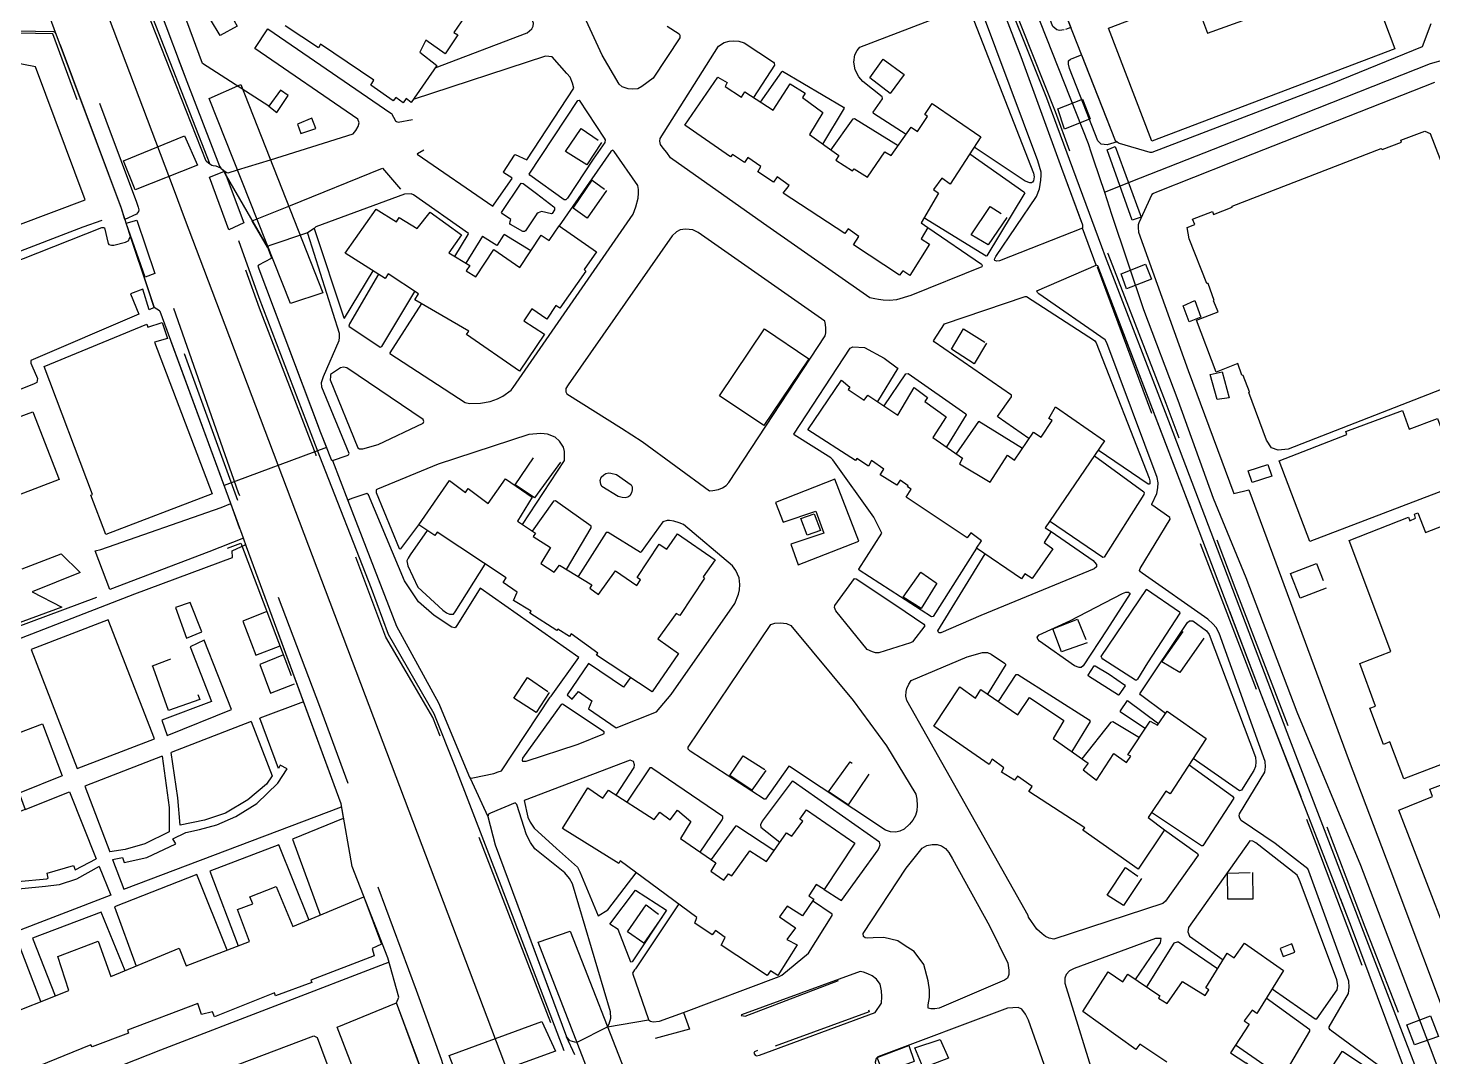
# Model space of a CAD drawing. Header units: millimetres. Extents: x 198785 to 203305, y 542885 to 545889.
# Drawn here: x 202365.8 to 202624.1, y 543351.3 to 543540.5 of the extents above; entities that cross this region are included whole.
import ezdxf

# ---------------------------------------------------------------- set-up
doc = ezdxf.new("R2010")
doc.units = ezdxf.units.MM
for name, pattern in [('FENCE_25K', [54.3, 28.7, -9.2, -16.4]), ('HIDDEN_BULD_25K', [28.8, 18.4, -10.4]), ('HIDDEN_IN_25K', [56.5, 36.5, -20])]:
    doc.linetypes.add(name, pattern=pattern)
for name, color, linetype in [('A0013114', 253, 'Continuous'), ('A0013117', 253, 'Continuous'), ('A0013118', 253, 'Continuous'), ('A0023214', 253, 'Continuous'), ('A0023217', 253, 'Continuous'), ('A0033324', 253, 'Continuous'), ('A0033327', 253, 'Continuous'), ('A0043325', 253, 'Continuous'), ('A0053326', 253, 'Continuous'), ('B0014111', 253, 'Continuous'), ('B0014115', 253, 'Continuous'), ('B0014116', 253, 'Continuous'), ('B0024120', 253, 'Continuous'), ('B0024127', 253, 'Continuous'), ('C0076117', 253, 'Continuous'), ('F0047224', 253, 'Continuous')]:
    doc.layers.add(name, color=color, linetype=linetype)

msp = doc.modelspace()

# ---------------------------------------------------------------- linework, layer by layer
at = {"layer": 'A0013114'}
for points in [[(202384.83, 543557.66), (202395.02, 543530.66), (202401.01, 543515.09), (202401.26, 543514.71), (202401.66, 543514.43)], [(202439.93, 543344.16), (202433.59, 543361.25), (202434, 543362.29), (202432.01, 543369.56), (202425.42, 543386.33), (202423.38, 543397.89), (202406.01, 543445.1), (202405.43, 543446.7), (202403.09, 543453.07), (202390.13, 543488.36), (202390.02, 543488.49), (202389.04, 543489.09), (202387.83, 543492.67), (202384.65, 543502.16), (202382.96, 543507.52), (202371.08, 543539.21), (202370.8, 543539.66), (202370.58, 543539.77), (202363.85, 543539.92)], [(202409.83, 543500.21), (202410.25, 543499.25), (202410.51, 543498.45), (202410.55, 543498.11), (202408.18, 543496.87), (202408.11, 543496.69), (202419.63, 543466.13), (202421.59, 543461.15), (202421.79, 543460.96), (202424.61, 543453.66), (202433.55, 543430.51), (202441.31, 543416.43), (202446.99, 543402.78), (202447.1, 543402.57), (202450.4, 543395.53), (202451.72, 543390.34), (202464.84, 543355.03)]]:
    msp.add_lwpolyline(points, dxfattribs=at)
at = {"layer": 'A0013117'}
for points in [[(202523.87, 543663.23), (202519.53, 543647.7), (202519.45, 543647.16), (202519.43, 543646.33), (202519.57, 543645.57), (202524.38, 543630.63), (202530.02, 543615.38), (202541.2, 543584.29), (202547.28, 543567.81), (202550.21, 543559.88), (202553.89, 543549.92), (202565.73, 543519.83), (202566.48, 543519.31), (202572.11, 543517.68), (202572.49, 543517.68), (202605.69, 543530.34), (202622.25, 543537.12), (202623.8, 543541.3)], [(202618.75, 543349.55), (202609.17, 543375.21), (202592.65, 543417.87), (202578.33, 543455.4), (202562.51, 543496.76), (202562.2, 543496.88), (202559.72, 543503.68), (202559.77, 543503.9), (202559.75, 543504.28), (202555.94, 543514.69), (202548.42, 543535.2), (202542.33, 543551.12), (202541.9, 543551.84), (202536.43, 543565.39), (202536.43, 543565.72), (202525.99, 543591.58), (202516.76, 543616.8), (202507.46, 543640.3), (202507.17, 543640.51), (202504.69, 543647.81), (202499.62, 543660.25), (202499.15, 543660.82)], [(202624.46, 543530.49), (202586.93, 543515.69), (202573.29, 543510.3), (202572.76, 543510.07), (202572.48, 543509.87), (202570.09, 543504.71), (202569.97, 543504.33), (202569.92, 543503.83), (202570.02, 543502.95), (202579.15, 543477.55), (202587.51, 543454.9), (202590.31, 543455.6), (202608.73, 543405.68), (202616.22, 543385.98), (202628.44, 543353.5)]]:
    msp.add_lwpolyline(points, dxfattribs=at)
at = {"layer": 'A0013118'}
for points in [[(202335.19, 543568.13), (202327.34, 543564.89), (202299.68, 543554.09), (202267.21, 543541.51), (202254.55, 543536.85), (202269.04, 543499.32), (202270.09, 543499.79), (202273.4, 543491.23), (202278.35, 543488.71), (202283.92, 543474.19), (202376.31, 543508.88), (202367.2, 543533.39), (202360.5, 543534.64), (202350.73, 543530.78), (202335.92, 543566.37), (202335.19, 543568.13)], [(202559.72, 543503.68), (202544.47, 543497.67), (202543.97, 543497.62), (202543.58, 543497.74), (202543.54, 543498.02), (202543.75, 543498.46), (202551.26, 543509.53), (202551.8, 543510.96), (202552.06, 543512.53), (202552.12, 543513.45), (202552.09, 543514), (202551.47, 543516.06), (202538.67, 543550.39), (202538.72, 543550.87), (202539.08, 543551.42), (202539.66, 543551.74), (202540.48, 543551.97), (202541.43, 543552), (202541.9, 543551.84)], [(202440.71, 543533.2), (202457.6, 543539.6), (202458.49, 543540.32), (202458.73, 543540.85), (202458.79, 543541.36), (202458.45, 543542.16), (202449.98, 543548.3)], [(202483.32, 543540.82), (202485.53, 543539.45), (202485.69, 543539.2), (202485.7, 543538.71), (202480.8, 543531.28), (202478.67, 543529.76), (202477.92, 543529.32), (202476.93, 543529.25), (202476.19, 543529.33), (202475.09, 543529.7), (202474.54, 543530.17), (202471.37, 543535.52), (202467.71, 543543.49)], [(202527.29, 543520.95), (202521.31, 543524.79), (202521.22, 543525.02), (202522.96, 543527.45), (202522.95, 543527.61), (202522.86, 543527.86), (202519.32, 543530.64), (202518.6, 543531.51), (202517.92, 543532.82), (202517.65, 543534.19), (202517.82, 543535.58), (202518.27, 543536.35), (202518.77, 543536.98), (202537.81, 543544.24), (202538.37, 543544.38), (202538.78, 543544.41), (202550.72, 543513.8), (202550.82, 543513.12), (202550.72, 543512.4), (202550.53, 543512.14), (202550.31, 543512.02), (202550.01, 543512.02), (202549.16, 543512.32), (202539.78, 543518.57)], [(202425.58, 543521.04), (202426.12, 543521.65), (202426.5, 543522.37), (202426.72, 543523.06), (202426.47, 543523.73), (202407.53, 543536.73), (202409.91, 543540.32), (202432.56, 543524.86), (202432.66, 543524.79), (202433.42, 543523.42), (202433.58, 543523.28), (202433.87, 543523.16), (202436.51, 543523.67)], [(202531.3, 543503.83), (202541.13, 543497.06), (202541.28, 543496.82), (202541.23, 543496.62), (202528.14, 543491.3), (202525.52, 543490.53), (202524.21, 543490.4), (202523.05, 543490.47), (202522.21, 543490.58), (202521.55, 543490.7), (202520.61, 543490.92), (202501.04, 543504.53), (202483.98, 543516.63), (202483.3, 543517.6), (202482.6, 543518.39), (202482.14, 543519.08), (202482.01, 543519.68), (202482.05, 543520.19), (202492.81, 543537.16), (202493.83, 543537.83), (202494.77, 543538.1), (202495.55, 543538.13), (202496.52, 543538.07), (202497.52, 543537.77), (202502.87, 543534.2), (202503.03, 543534.01), (202503.06, 543533.67), (202499.24, 543527.71)], [(202438.58, 543518.05), (202437.44, 543517.35), (202437.38, 543517.3), (202451.28, 543507.76), (202451.55, 543508.09), (202454.84, 543512.81), (202454.79, 543512.98), (202453.29, 543513.89), (202453.24, 543513.97), (202455.25, 543517.1), (202455.38, 543517.22), (202457.52, 543516.25), (202466.18, 543529.45), (202465.92, 543530.38), (202465.48, 543531.43), (202464.92, 543532.11), (202462.22, 543535.21), (202461, 543535.32), (202436.62, 543527.33)], [(202500.49, 543526.89), (202504.43, 543532.43), (202504.58, 543532.54), (202515.79, 543525.93), (202515.9, 543525.77), (202511.91, 543519.17)], [(202464.43, 543508.88), (202458.12, 543513.42), (202457.95, 543513.63), (202466.94, 543527.15), (202467.18, 543527.26), (202471.77, 543520.27), (202471.92, 543519.94), (202471.86, 543519.47), (202469.74, 543516.4), (202465.04, 543509.22), (202464.74, 543508.92), (202464.43, 543508.88)], [(202513.44, 543518.07), (202517.53, 543523.8), (202517.76, 543523.87), (202525.84, 543518.89)], [(202401.66, 543514.43), (202402.06, 543514.09), (202402.35, 543513.91), (202402.62, 543513.85), (202404.36, 543514.4), (202410.41, 543516.29), (202425.58, 543521.04)], [(202438.15, 543489.83), (202432.36, 543480.79), (202432.35, 543480.64), (202446.2, 543471.63), (202446.98, 543471.48), (202449.05, 543471.51), (202450.81, 543471.82), (202452.13, 543472.31), (202453.13, 543472.83), (202454.69, 543473.91), (202455.05, 543474.39), (202477.11, 543506.25), (202477.58, 543507.61), (202478, 543509.24), (202478.05, 543510.12), (202478.06, 543510.83), (202477.92, 543511.57), (202473.57, 543517.82), (202473.33, 543518.07), (202473, 543517.81), (202463.46, 543504.11)], [(202539, 543517.37), (202548.91, 543510.38), (202549.1, 543510.2), (202542.15, 543498.63), (202541.97, 543498.55), (202530.55, 543505.6)], [(202435.07, 543509.98), (202418.74, 543503.96), (202418.44, 543503.63), (202417.2, 543502.82), (202410.08, 543500.44), (202409.83, 543500.21)], [(202444.28, 543498.49), (202446.73, 543502.55), (202446.8, 543502.69), (202436.71, 543509.85), (202436.27, 543510.03), (202435.07, 543509.98)], [(202462.08, 543506.34), (202460.25, 543506.75), (202459.63, 543506.5), (202459.41, 543506.32), (202457.31, 543503.2), (202457.09, 543503.1), (202456.82, 543503.1), (202454.54, 543504.37), (202454.4, 543504.57), (202454.47, 543504.95), (202454.59, 543505.3), (202453.04, 543506.36), (202452.89, 543506.57), (202456.5, 543511.99), (202456.84, 543511.94), (202459.31, 543510.1), (202462.48, 543507.64), (202462.63, 543507.48), (202462.62, 543507.05), (202462.22, 543506.4), (202462.08, 543506.34)], [(202353.14, 543493.47), (202379.41, 543503.82), (202379.69, 543503.82), (202379.86, 543503.77), (202380.54, 543500.88), (202380.67, 543500.67), (202380.95, 543500.62), (202381.2, 543500.57), (202381.6, 543500.6), (202383.77, 543501.13), (202384.37, 543501.45), (202384.42, 543501.71), (202384.65, 543502.16), (202389.04, 543489.09), (202388.11, 543488.69), (202386.92, 543492.49), (202384.68, 543491.65), (202386.19, 543487.87), (202366.37, 543479.35), (202366.34, 543478.88), (202366.5, 543478.47), (202367.57, 543476.08), (202367.47, 543475.33), (202366.94, 543475.08), (202305.01, 543450)], [(202421.79, 543460.96), (202424.5, 543461.93), (202424.77, 543462.04), (202424.9, 543462.28), (202419.87, 543474.47), (202419.78, 543475.34), (202420.14, 543476.41), (202423.02, 543483.03), (202423.07, 543483.62), (202423.07, 543484.33), (202417.28, 543502.73), (202417.2, 543502.82)], [(202418.44, 543503.63), (202423.92, 543487.23), (202424.01, 543487.13), (202429.28, 543495.86)], [(202458.26, 543499.54), (202453.36, 543502.51), (202453.24, 543502.42), (202452.1, 543500.55), (202452.01, 543500.51), (202449.39, 543502.19), (202449.36, 543502.24), (202446.3, 543497.27)], [(202486.74, 543503.5), (202485.71, 543503.37), (202485.08, 543503.04), (202484.29, 543502.31), (202465.13, 543474.87), (202464.73, 543474.2), (202464.71, 543473.6), (202464.88, 543473.25), (202474.96, 543466.96), (202478.77, 543464.46), (202491.14, 543455.41), (202491.77, 543455.45), (202492.79, 543455.64), (202493.54, 543455.95), (202494.22, 543456.4), (202494.71, 543456.92), (202512.38, 543483.9), (202512.53, 543484.47), (202512.52, 543485.33), (202512.45, 543485.97), (202512.31, 543486.6), (202489.04, 543502.92), (202488.04, 543503.39), (202486.74, 543503.5)], [(202615.06, 543349.07), (202605.55, 543356.07), (202605.26, 543356.34), (202605.06, 543356.6), (202605.05, 543356.88), (202608.63, 543363.01), (202608.76, 543364.18), (202608.68, 543365.25), (202601.3, 543385.5), (202601.12, 543385.89), (202595.16, 543390.57), (202588.91, 543394.77), (202588.63, 543395.23), (202588.49, 543395.64), (202588.6, 543396.04), (202593.25, 543403.69), (202593.35, 543404.69), (202593.31, 543405.64), (202584.87, 543429.25), (202584.28, 543430.31), (202583.67, 543430.95), (202582.75, 543431.8), (202570.68, 543440.29), (202570.36, 543440.51), (202570.19, 543440.76), (202570.29, 543441.12), (202575.82, 543450.22), (202575.78, 543450.48), (202572.48, 543452.82), (202572.43, 543452.98), (202573.37, 543454.91), (202573.58, 543455.99), (202573.6, 543456.9), (202573.45, 543457.84), (202564.18, 543482.62), (202563.87, 543483.16), (202551.69, 543491.62), (202551.41, 543491.86), (202551.34, 543492.15), (202562.2, 543496.88)], [(202430.27, 543495.23), (202424.94, 543486.09), (202424.84, 543485.7), (202430.59, 543481.82), (202430.91, 543481.94), (202436.97, 543492.08)], [(202549.87, 543465.01), (202544.21, 543468.95), (202544.11, 543469.08), (202546.68, 543472.69), (202546.68, 543472.97), (202532.44, 543482.8), (202532.29, 543483), (202534.31, 543486.1), (202549.14, 543491.15), (202549.41, 543491.16), (202561.93, 543483.05), (202562.25, 543482.64), (202571.94, 543457.71), (202572.09, 543457.24), (202572.12, 543456.93), (202572.07, 543456.72), (202571.96, 543456.65), (202571.77, 543456.61), (202562.6, 543462.91)], [(202540.25, 543444.85), (202532.23, 543432.29), (202531.96, 543432.25), (202518.67, 543440.82), (202518.61, 543441.02), (202522.81, 543447.62), (202521.33, 543450.58), (202513.83, 543461.11), (202513.45, 543461.49), (202506.69, 543465.7), (202506.65, 543465.84), (202517, 543481.61), (202517.49, 543481.88), (202519.64, 543481.73), (202523.23, 543479.77), (202525.65, 543478), (202525.74, 543477.94), (202521.99, 543471.84)], [(202423.85, 543478.17), (202423.25, 543478.03), (202421.47, 543476.78), (202421.42, 543476.4), (202421.38, 543475.81), (202426.47, 543463.31), (202426.79, 543463.1), (202427.38, 543463.14), (202430.18, 543463.95), (202438.48, 543467.83), (202438.6, 543468.17), (202438.48, 543468.54), (202424.46, 543478), (202423.85, 543478.17)], [(202523.22, 543471.02), (202527.23, 543476.89), (202527.63, 543476.96), (202538.24, 543469.54), (202538.31, 543469.41), (202534.7, 543463.47)], [(202456.73, 543449.23), (202464.46, 543461), (202464.49, 543461.22), (202464.48, 543462.61), (202464.27, 543463.45), (202463.52, 543464.52), (202462.74, 543465.26), (202461.34, 543465.8), (202460.12, 543465.92), (202457.91, 543465.77), (202441.26, 543460.32), (202430.07, 543455.73), (202429.81, 543455.57), (202429.86, 543455.11), (202434.09, 543444.83), (202434.37, 543444.73), (202437.66, 543449.15)], [(202536.51, 543462.18), (202540.66, 543468.16), (202540.62, 543468.22), (202548.66, 543463.23)], [(202561.89, 543461.87), (202570.96, 543455.24), (202571.07, 543455.09), (202571.01, 543454.72), (202563.7, 543443.2), (202563.48, 543443.15), (202553.65, 543449.83)], [(202475.62, 543454.14), (202475.07, 543454.17), (202474.32, 543454.36), (202471.36, 543456.21), (202471.13, 543456.66), (202471.01, 543457.33), (202471.23, 543457.93), (202471.71, 543458.38), (202472.09, 543458.61), (202472.61, 543458.69), (202472.99, 543458.66), (202474.04, 543458.42), (202476.73, 543456.5), (202476.88, 543456.13), (202476.92, 543455.6), (202476.77, 543455.02), (202476.45, 543454.49), (202476.12, 543454.24), (202475.62, 543454.14)], [(202405.43, 543446.7), (202399.08, 543444.22), (202380.86, 543437.28), (202378.19, 543444.36), (202379.21, 543444.65), (202401.34, 543452.33), (202403.09, 543453.07)], [(202447.1, 543402.57), (202447.61, 543402.65), (202451.5, 543403.43), (202452.29, 543403.72), (202452.88, 543403.96), (202461.86, 543417.47), (202461.99, 543417.67), (202467.11, 543424.79), (202448.98, 543437.54), (202444.49, 543430.33), (202444.29, 543430.24), (202443.77, 543430.34), (202440.5, 543432.47), (202437.64, 543435), (202435.05, 543438.89), (202428.45, 543454.69), (202428.15, 543454.93), (202425.38, 543454.01), (202424.93, 543453.83), (202424.61, 543453.66)], [(202464.81, 543440.97), (202469.34, 543448.6), (202469.36, 543448.93), (202463.24, 543453.24), (202462.82, 543453.56), (202462.44, 543453.49), (202458.55, 543448.02)], [(202439.2, 543448.13), (202436.1, 543443.65), (202435.73, 543443.02), (202435.48, 543442.54), (202435.64, 543441.63), (202437.51, 543437.72), (202442.1, 543433.44), (202442.8, 543432.99), (202443.31, 543432.74), (202443.72, 543432.75), (202444.05, 543432.76), (202444.34, 543433.15), (202449.9, 543441.94)], [(202476.58, 543421.07), (202475.3, 543419.34), (202468.85, 543423.66), (202464.93, 543417.88), (202465.85, 543417.08), (202467.05, 543418.52), (202469.51, 543416.78), (202468.85, 543415.32), (202473.95, 543411.81), (202481.36, 543414.76), (202484.07, 543417.97), (202495.78, 543434.69), (202496.49, 543436.43), (202496.63, 543437.22), (202496.69, 543438.21), (202496.56, 543439.39), (202495.99, 543440.74), (202495.33, 543441.59), (202486.34, 543449.19), (202485.58, 543449.54), (202484.6, 543449.81), (202483.8, 543449.94), (202483.36, 543449.98), (202482.56, 543449.73), (202478.57, 543444.17), (202478.44, 543444.05), (202472.49, 543447.72), (202472.14, 543447.77), (202467.01, 543439.63)], [(202553.98, 543447.92), (202561.69, 543442.61), (202561.9, 543442.32), (202562.28, 543441.86), (202562.31, 543441.45), (202561.85, 543441.04), (202540.99, 543432.5), (202533.68, 543429.3), (202533.35, 543429.31), (202533.15, 543429.46), (202533.12, 543429.67), (202541.8, 543443.8)], [(202320.67, 543411.36), (202385.47, 543436.46), (202403.42, 543443.14), (202403.34, 543444.4), (202405.85, 543445.54)], [(202364.76, 543441.04), (202371.92, 543443.83), (202375.43, 543440.42), (202366.6, 543436.86), (202372.03, 543434.04), (202325.25, 543416.85)], [(202522.28, 543425.6), (202521.67, 543425.64), (202521.09, 543425.79), (202520.12, 543426.24), (202514.38, 543433.33), (202514.23, 543433.63), (202514.14, 543433.95), (202514.19, 543434.32), (202517.77, 543439.28), (202518.11, 543439.25), (202525.39, 543434.37), (202530.53, 543430.88), (202530.72, 543430.56), (202528.43, 543427.64), (202528.08, 543427.44), (202522.28, 543425.6)], [(202559.09, 543422.94), (202558.22, 543423.21), (202551.78, 543427.8), (202551.49, 543428.15), (202551.38, 543428.53), (202551.75, 543428.95), (202557.38, 543431.5), (202567.08, 543436.53), (202567.69, 543436.75), (202568.15, 543436.75), (202568.5, 543436.51), (202564.19, 543429.83), (202559.86, 543423.22), (202559.48, 543422.95), (202559.09, 543422.94)], [(202569.43, 543420.6), (202563.42, 543424.44), (202563.25, 543424.68), (202563.16, 543424.93), (202571.45, 543437.24), (202571.5, 543437.32), (202577.57, 543433.15), (202577.59, 543432.93), (202571.67, 543423.77), (202569.82, 543420.8), (202569.62, 543420.61), (202569.43, 543420.6)], [(202380.59, 543431.69), (202366.38, 543426.23), (202374.88, 543404.38), (202389.06, 543409.8), (202380.59, 543431.69)], [(202525.37, 543392.66), (202524.43, 543392.71), (202523.51, 543393.01), (202505.86, 543404.72), (202505.69, 543404.77), (202501.4, 543398.71), (202501.19, 543398.71), (202487.6, 543407.52), (202487.19, 543407.89), (202487.2, 543408.3), (202502.38, 543430.85), (202503.11, 543431.09), (202504.18, 543431.13), (202505.26, 543431.01), (202506.08, 543430.68), (202517.52, 543416.88), (202523.7, 543408.5), (202529.05, 543399.63), (202529.24, 543398.71), (202529.31, 543397.55), (202529.26, 543396.59), (202529.01, 543395.73), (202528.51, 543394.86), (202527.93, 543394.14), (202526.94, 543393.23), (202526.15, 543392.83), (202525.37, 543392.66)], [(202574.99, 543414.47), (202570.36, 543417.89), (202570.23, 543418.07), (202579.01, 543431.2), (202579.38, 543431.51), (202579.98, 543431.49), (202582.53, 543429.68), (202582.99, 543429), (202591.52, 543406.47), (202591.57, 543405.59), (202591.54, 543404.73), (202591.24, 543404), (202588.94, 543400.38), (202588.58, 543400.27), (202580.06, 543406.18)], [(202574.8, 543393.07), (202580.87, 543388.74), (202580.98, 543388.44), (202574.99, 543379.94), (202574.46, 543379.55), (202554.41, 543372.98), (202553.6, 543373.15), (202552.9, 543373.48), (202552.28, 543373.96), (202551.33, 543374.81), (202549.79, 543377), (202549.75, 543377.34), (202531.18, 543410.22), (202527.41, 543416.89), (202527.25, 543417.68), (202527.27, 543418.49), (202527.42, 543419.05), (202527.79, 543419.87), (202528.18, 543420.51), (202538.5, 543424.86), (202541.33, 543425.71), (202542.25, 543425.66), (202542.94, 543425.4), (202545.36, 543423.71), (202545.61, 543423.45), (202542.24, 543418.04)], [(202566.31, 543417.86), (202560.79, 543421.36), (202560.74, 543421.5), (202561.88, 543423.21), (202562.02, 543423.23), (202564.6, 543421.68), (202567.43, 543419.75), (202567.54, 543419.54), (202566.39, 543417.93), (202566.31, 543417.86)], [(202544.25, 543416.68), (202547.5, 543421.62), (202547.85, 543421.65), (202560.93, 543413.3), (202561.09, 543413.01), (202557.74, 543407.46)], [(202571.25, 543411.69), (202566.7, 543414.74), (202566.68, 543414.99), (202568, 543416.88), (202573.72, 543412.59)], [(202416.49, 543416.63), (202408.46, 543413.62)], [(202464.12, 543416.19), (202463.88, 543416.12), (202456.76, 543406.23), (202456.66, 543405.9), (202456.77, 543405.71), (202457.44, 543405.73), (202466.81, 543408.78), (202467.3, 543408.94), (202471.49, 543410.66), (202471.73, 543410.82), (202471.76, 543411.1), (202464.12, 543416.19)], [(202349.08, 543390.64), (202345.83, 543398.08), (202336, 543394.34), (202333.05, 543401.69), (202348, 543407.61), (202351.99, 543406.32), (202368.49, 543412.59), (202372.11, 543403.03), (202364.19, 543399.81), (202365.27, 543396.83)], [(202381.38, 543387.66), (202383.18, 543387.97), (202383.51, 543387.06), (202387.67, 543388.01), (202393, 543390.53), (202392.46, 543391.44), (202394.83, 543392.62), (202397.35, 543393.15), (202400.57, 543394.01), (202404.04, 543395.54), (202407.92, 543397.93), (202411.78, 543401.64), (202413.45, 543404.29), (202412.19, 543404.98), (202411.87, 543404.39), (202408.46, 543413.62)], [(202406.87, 543413.01), (202410.72, 543403.04), (202409.68, 543401.46), (202406.22, 543398.62), (202402.16, 543396.17), (202398.26, 543394.86), (202393.77, 543393.92), (202393.39, 543398.96), (202392.17, 543407.3)], [(202406.87, 543413.01), (202392.17, 543407.3)], [(202559.67, 543406.11), (202564.98, 543412.85), (202565.26, 543413.02), (202570.19, 543410.08)], [(202390.46, 543406.64), (202376.3, 543401.14), (202380.86, 543389.04)], [(202390.46, 543406.64), (202391.77, 543397.17), (202391.75, 543392.73), (202387.33, 543390.54), (202383.68, 543389.44), (202380.86, 543389.04)], [(202473.99, 543399.44), (202477.28, 543404.54), (202477.34, 543405.06), (202477.17, 543405.62), (202476.53, 543405.89), (202457.08, 543398.5), (202457.72, 543395.41), (202458.14, 543394.47), (202458.9, 543393.4), (202463.01, 543389.66), (202466.84, 543386.2), (202467.28, 543385.38), (202470.63, 543377.27), (202472.46, 543378.37), (202477.66, 543385.2)], [(202489.43, 543388.99), (202493.46, 543394.94), (202493.58, 543395.21), (202493.58, 543395.52), (202480.72, 543404.3), (202480.45, 543404.49), (202480.15, 543404.46), (202475.92, 543398.2)], [(202579.32, 543405.03), (202587.32, 543399.28), (202587.52, 543398.91), (202581.82, 543390.12), (202581.61, 543390.12), (202572.42, 543396.29)], [(202512.2, 543382.12), (202515.1, 543380.25), (202515.42, 543380.12), (202522.16, 543389.4), (202522.33, 543389.81), (202522.49, 543390.33), (202522.39, 543390.84), (202506.49, 543401.96), (202506.32, 543402.01), (202500.79, 543394.67), (202500.53, 543394), (202500.59, 543393.57), (202504.05, 543390.81)], [(202365.27, 543396.83), (202373.44, 543400.09), (202378.37, 543387.76)], [(202365.27, 543396.83), (202355.49, 543393), (202359.53, 543382.22), (202363.93, 543383.61), (202369.31, 543384.07), (202369.51, 543384.21), (202369.32, 543385.1), (202374.16, 543386.5), (202374.48, 543385.71), (202378.37, 543387.76)], [(202381.38, 543387.66), (202383.46, 543382.15), (202423.46, 543397.31)], [(202472.36, 543356.89), (202472.71, 543357.42), (202472.97, 543358.46), (202472.91, 543359.64), (202465.93, 543383.17), (202465.39, 543384.14), (202464.54, 543385.16), (202459.02, 543389.58), (202458.23, 543390.73), (202457.45, 543392.15), (202455.69, 543397.76), (202455.41, 543398.03), (202450.89, 543396.17), (202450.49, 543395.96), (202450.4, 543395.53)], [(202423.76, 543395.16), (202414.45, 543391.38), (202419.56, 543377.44)], [(202502.98, 543389.28), (202496.35, 543393.62), (202496.2, 543393.74), (202495.91, 543393.73), (202491.41, 543387.63)], [(202594.57, 543363.88), (202602.47, 543358.35), (202602.8, 543358.31), (202606.54, 543363.69), (202606.63, 543364.49), (202606.45, 543365.5), (202599.72, 543383.51), (202599.57, 543383.98), (202599.17, 543384.73), (202591.57, 543390.72), (202591.04, 543391), (202590.49, 543391.05), (202579.23, 543375.15), (202579.07, 543374.34), (202579.41, 543373.55), (202585.56, 543369.21)], [(202417.45, 543376.57), (202411.94, 543390.34), (202399.23, 543385.5), (202404.44, 543371.75)], [(202531.83, 543360.18), (202531.33, 543360.31), (202531.31, 543360.92), (202531.58, 543362.27), (202531.58, 543363.68), (202531.36, 543365.32), (202530.52, 543368.33), (202528.79, 543370.72), (202526.95, 543371.9), (202525.78, 543372.68), (202523.17, 543373.26), (202521.23, 543373.23), (202520.27, 543373.15), (202519.76, 543373.24), (202519.45, 543373.48), (202519.41, 543374), (202527.31, 543386.02), (202530.21, 543389.73), (202531.08, 543390.21), (202532.04, 543390.39), (202533.01, 543390.37), (202533.77, 543390.13), (202534.54, 543389.65), (202535.13, 543388.91), (202535.83, 543387.76), (202542.6, 543375.41), (202545.96, 543368.57), (202546.18, 543367.29), (202546.18, 543366.48), (202545.9, 543365.84), (202545.37, 543365.43), (202533.38, 543360.29), (202532.58, 543360.19), (202531.83, 543360.18)], [(202378.93, 543386.36), (202381.04, 543381.07), (202334.04, 543363), (202331.65, 543362.54), (202330.29, 543362.62), (202320.15, 543366.87), (202288.97, 543380.55), (202280.85, 543383.9)], [(202378.93, 543386.36), (202374.74, 543384.01), (202371.57, 543382.96), (202369.04, 543382.64), (202364.71, 543382.23), (202361.96, 543381.54), (202360.37, 543380.94), (202354.79, 543377.59), (202350.76, 543375.83), (202347.33, 543375.18), (202340.02, 543374.77), (202339.92, 543375.96), (202341.02, 543375.77)], [(202402.43, 543370.98), (202396.85, 543384.89), (202381.71, 543378.93), (202385.72, 543368.04)], [(202476.66, 543368.76), (202474.34, 543374.75), (202472.78, 543375.76), (202477.5, 543381.98), (202483.24, 543378.3), (202476.9, 543368.84), (202476.66, 543368.76)], [(202485.46, 543379.45), (202477.52, 543367.55), (202477.31, 543367.33), (202476.94, 543366.73), (202479.9, 543358.24), (202479.94, 543358.14)], [(202486.35, 543359.53), (202503.94, 543366.09), (202504.44, 543366.34), (202509.33, 543370.42), (202513.69, 543377.35), (202513.71, 543377.55), (202510.09, 543380.02)], [(202383.66, 543367.18), (202379.28, 543377.95), (202366.66, 543373.17), (202370.79, 543362.57)], [(202569.48, 543365.56), (202574.03, 543372.33), (202574.14, 543372.75), (202574.18, 543373.08), (202573.13, 543373.12), (202558.16, 543367.58), (202557.29, 543367.16), (202556.68, 543366.51), (202556.49, 543365.8), (202556.46, 543364.9), (202562.56, 543345.28), (202567.35, 543331.3), (202567.54, 543331.19), (202590.45, 543338.83), (202591.06, 543339.46), (202595.39, 543345.5), (202595.52, 543345.75), (202589.73, 543350.26)], [(202368.2, 543361.54), (202364.1, 543372.26), (202346.12, 543365.18), (202348.82, 543357.74)], [(202584.51, 543367.51), (202577.38, 543372.41), (202577.1, 543372.45), (202576.53, 543372.25), (202571.49, 543364.22)], [(202432.23, 543368.77), (202390.17, 543352.55), (202356.89, 543339.49), (202353.45, 543348.26)], [(202499.94, 543352.5), (202499.38, 543352.24), (202499.3, 543352.02), (202499.39, 543351.84), (202499.54, 543351.63), (202499.77, 543351.55), (202500.32, 543351.64), (202521.61, 543359.5), (202522.75, 543361.23), (202522.82, 543362.45), (202522.77, 543363.48), (202522.5, 543364.71), (202521.82, 543365.61), (202521.04, 543366.22), (202520.25, 543366.59), (202519.46, 543366.91), (202518.82, 543367.03), (202497.02, 543359.05), (202496.93, 543358.96), (202497.06, 543358.93), (202497.66, 543358.83)], [(202439.93, 543344.16), (202429.1, 543340.16), (202422.66, 543356.8), (202433.59, 543361.25)], [(202532.08, 543332.48), (202545.64, 543323.26), (202546.19, 543323.23), (202552.36, 543324.78), (202557.26, 543326.49), (202558.03, 543326.95), (202558.67, 543327.68), (202559.22, 543328.67), (202559.48, 543329.54), (202559.51, 543330.49), (202549.76, 543358.07), (202549.23, 543359.18), (202548.57, 543360.12), (202547.86, 543360.45), (202545.95, 543360.28), (202522.05, 543351.37), (202521.75, 543351.03), (202521.59, 543350.35), (202521.73, 543349.66), (202521.99, 543349.09), (202522.54, 543348.55), (202526.51, 543345.97)], [(202587.87, 543353.55), (202596.06, 543347.88), (202596.38, 543347.85), (202596.81, 543348.06), (202601.49, 543356.05), (202601.53, 543356.33), (202593.5, 543362.16)], [(202464.84, 543355.03), (202465.47, 543354.37), (202466.29, 543354.08), (202466.77, 543354.06), (202472.36, 543356.89), (202479.94, 543358.14), (202480.31, 543357.92), (202480.79, 543357.8), (202481.94, 543357.89), (202486.35, 543359.53)], [(202420.19, 543337.35), (202419.2, 543337.71), (202418.42, 543338.45), (202417.73, 543338.66), (202416.13, 543338.85), (202409.25, 543339.18), (202407.42, 543339.15), (202404.51, 543338.36), (202399.02, 543340.34), (202399.74, 543348.17), (202418.4, 543355.23), (202419.02, 543354.89), (202424.91, 543338.88), (202420.19, 543337.35)], [(202607.34, 543322.09), (202615.74, 543315.99), (202615.93, 543315.9), (202616.12, 543315.96), (202621.23, 543323.25), (202621.59, 543323.91), (202621.81, 543324.69), (202621.82, 543325.37), (202621.38, 543327.57), (202614.1, 543346.78), (202613.87, 543347.47), (202613.55, 543348.14), (202612.85, 543348.78), (202607.55, 543352.25), (202607.4, 543352.32), (202595.84, 543334.55), (202595.14, 543333.8), (202594.7, 543333.06), (202594.45, 543332.24), (202594.44, 543331.49), (202594.58, 543330.86), (202594.85, 543330.42), (202598.88, 543327.43)]]:
    msp.add_lwpolyline(points, dxfattribs=at)
at = {"layer": 'A0023214'}
msp.add_lwpolyline([(202498.17, 543230.73), (202492.22, 543247.81), (202459.69, 543333.76), (202457.84, 543338.65), (202453.51, 543350.09), (202398.17, 543496.21), (202394.81, 543505.08), (202392.55, 543511.06), (202358.38, 543601.29), (202357.54, 543603.22), (202356.85, 543604.82), (202350.92, 543618.48)], dxfattribs=at)
at = {"layer": 'A0023217'}
for points in [[(202501.66, 543675.53), (202506.75, 543662.79), (202507.22, 543661.61), (202513.62, 543645.61), (202525.74, 543610.66), (202531.72, 543595.01), (202537.88, 543578.9), (202542.73, 543566.03), (202544.19, 543562.14), (202545.7, 543558.13), (202551.95, 543541.56), (202560.75, 543519.29), (202561.33, 543517.52), (202561.75, 543516.27), (202563.73, 543510.31)], [(202563.73, 543510.31), (202570.4, 543512.95), (202592.4, 543521.62), (202623.72, 543533.97), (202626.33, 543534.72), (202628.97, 543535.48), (202631.02, 543531.71), (202631.73, 543530.39), (202661.19, 543451.84), (202684.82, 543391.56), (202690.08, 543377.92), (202691.84, 543373.34)], [(202563.73, 543510.31), (202565.07, 543506.27), (202570.9, 543488.72), (202577.23, 543472.08), (202583.72, 543454.09), (202589.76, 543439.45), (202599.13, 543414.77), (202610.85, 543386.57), (202624.11, 543351.74), (202625.5, 543348.11)]]:
    msp.add_lwpolyline(points, dxfattribs=at)
at = {"layer": 'A0033324', "linetype": 'HIDDEN_IN_25K', "flags": 128}
for points in [[(202401.01, 543515.09), (202401.26, 543514.71), (202400.39, 543515.07), (202399.88, 543515.19), (202399.64, 543515.24), (202399.06, 543515.56), (202398.57, 543516.02), (202387.52, 543543.97), (202383.78, 543553.45), (202380.51, 543562.63), (202377.58, 543570.86), (202377.44, 543571.53), (202376.04, 543579.89), (202375.35, 543584.01), (202369.02, 543600.67), (202368.38, 543605.02), (202368.35, 543606), (202368.73, 543607.62), (202369.46, 543609.83), (202370.38, 543611.68), (202371.24, 543613.05), (202372.44, 543614.01), (202392.72, 543622.43), (202411.56, 543629.4), (202412.54, 543629.53), (202413.62, 543629.57), (202414.49, 543629.46), (202415.45, 543629.08), (202416.24, 543628.69), (202416.86, 543628.33), (202413.15, 543626.82), (202400.13, 543622.02), (202375.3, 543612.15), (202375.08, 543611.79), (202375.05, 543611.62), (202370.99, 543603.54), (202370.92, 543603.19), (202371.09, 543601.57), (202375.38, 543589.8), (202379.24, 543577.23), (202379.44, 543576.95), (202379.86, 543571.39), (202379.81, 543570.83), (202379.85, 543570.16), (202381.75, 543565.36), (202384.83, 543557.66), (202395.02, 543530.66), (202401.01, 543515.09)], [(202639.61, 543300.64), (202637.78, 543300.14), (202633.87, 543299.07), (202634.21, 543300.46), (202635.12, 543303.24), (202635.32, 543303.41), (202635.73, 543303.95), (202635.79, 543304.21), (202628.01, 543324.73), (202621.97, 543340.91), (202618.75, 543349.55), (202609.17, 543375.21), (202592.65, 543417.87), (202578.33, 543455.4), (202562.51, 543496.76), (202562.2, 543496.88), (202559.72, 543503.68), (202559.77, 543503.9), (202559.75, 543504.28), (202555.94, 543514.69), (202548.42, 543535.2), (202542.33, 543551.12), (202541.9, 543551.84), (202541.03, 543554), (202541.79, 543553.61), (202542.32, 543553.26), (202542.72, 543553), (202543.43, 543552.4), (202544.18, 543551.6), (202554.66, 543525.14), (202564.37, 543499.03), (202575.02, 543471.55), (202587.91, 543437.12), (202599.45, 543407.08), (202611.65, 543375.28), (202623.46, 543344.75), (202639.43, 543301.64), (202639.61, 543300.64)], [(202556.34, 543540.14), (202555.46, 543540.07), (202554.99, 543540.16), (202554.27, 543540.75), (202551.79, 543547.05), (202551.08, 543548.85), (202549.79, 543552.35), (202549.48, 543553.6), (202549.48, 543554.16), (202549.74, 543554.73), (202551.81, 543555.55), (202553.89, 543549.92), (202557.55, 543540.61), (202556.34, 543540.14)], [(202385.8, 543506.3), (202383.65, 543505.32), (202382.96, 543507.52), (202371.08, 543539.21), (202370.8, 543539.66), (202373, 543540.11), (202373.74, 543540.12), (202374.15, 543539.57), (202380.16, 543523.53), (202385.8, 543508.5), (202386.1, 543507.53), (202386.2, 543507.07), (202386.16, 543506.76), (202385.8, 543506.3)], [(202566.1, 543519.57), (202564.22, 543519.04), (202563.13, 543519.16), (202562.54, 543519.75), (202559.89, 543526.48), (202557.3, 543533.05), (202557.11, 543533.84), (202557.16, 543534.45), (202557.53, 543534.76), (202557.83, 543534.88), (202559.53, 543535.59), (202565.73, 543519.83), (202566.1, 543519.57)], [(202409.83, 543500.21), (202407.05, 543505.05), (202407.93, 543505.41), (202413.77, 543507.76), (202431, 543514.72), (202435.07, 543509.98), (202418.74, 543503.96), (202418.44, 543503.63), (202417.2, 543502.82), (202410.08, 543500.44), (202409.83, 543500.21)], [(202409.83, 543500.21), (202410.25, 543499.25), (202410.51, 543498.45), (202410.55, 543498.11), (202408.18, 543496.87), (202408.11, 543496.69), (202419.63, 543466.13), (202421.59, 543461.15), (202421.79, 543460.96), (202424.61, 543453.66), (202433.55, 543430.51), (202441.31, 543416.43), (202446.99, 543402.78), (202447.1, 543402.57), (202450.4, 543395.53), (202451.72, 543390.34), (202464.84, 543355.03), (202466.38, 543351.71), (202465.6, 543351.9), (202464.59, 543352.29), (202464.11, 543352.72), (202463.53, 543353.55), (202453.16, 543380.26), (202443.67, 543404.96), (202440.27, 543413.71), (202436.39, 543420.33), (202431.62, 543428.48), (202427.41, 543439.78), (202418.79, 543461.95), (202408.36, 543488.99), (202404.49, 543499.74), (202404.52, 543501.14), (202404.8, 543502.24), (202404.82, 543502.32), (202405.19, 543503.24), (202405.66, 543503.86), (202406.89, 543504.99), (202407.05, 543505.05), (202409.83, 543500.21)], [(202441.93, 543345.66), (202439.93, 543344.16), (202433.59, 543361.25), (202434, 543362.29), (202432.01, 543369.56), (202425.42, 543386.33), (202423.38, 543397.89), (202406.01, 543445.1), (202405.43, 543446.7), (202403.09, 543453.07), (202390.13, 543488.36), (202390.02, 543488.49), (202389.04, 543489.09), (202387.83, 543492.67), (202387.58, 543493.43), (202387.76, 543493.65), (202387.96, 543493.82), (202388.29, 543493.89), (202388.73, 543493.91), (202389.24, 543493.9), (202389.91, 543493.77), (202390.62, 543493.17), (202391.12, 543492.26), (202392.14, 543490.12), (202404.49, 543455.12), (202419.4, 543415.84), (202426.87, 543395.64), (202427.53, 543389.67), (202437.22, 543363.6), (202441.77, 543350.94), (202442.59, 543348.27), (202442.55, 543347.14), (202441.93, 543345.66)], [(202466.38, 543351.71), (202464.84, 543355.03), (202465.47, 543354.37), (202466.29, 543354.08), (202466.77, 543354.06), (202472.36, 543356.89), (202479.94, 543358.14), (202480.31, 543357.92), (202480.79, 543357.8), (202481.94, 543357.89), (202486.35, 543359.53), (202487.47, 543356.41), (202470.16, 543351.76), (202469.02, 543351.62), (202467.66, 543351.6), (202466.43, 543351.7), (202466.38, 543351.71)]]:
    msp.add_lwpolyline(points, dxfattribs=at)
at = {"layer": 'A0033327'}
for points in [[(202399.32, 543515.42), (202384.04, 543554.5), (202378.14, 543570.86), (202377.32, 543577.28), (202375.77, 543584.11), (202369.54, 543600.9), (202369.03, 543604.89), (202369.11, 543605.79), (202369.29, 543606.6), (202370.86, 543610.28), (202371.32, 543611.2), (202372.2, 543612.74), (202373.16, 543613.54), (202394.57, 543622.33), (202414.03, 543629.51)], [(202543.13, 543552.65), (202553.1, 543527.65), (202554.98, 543522.52), (202563.21, 543500.34), (202563.9, 543498.46), (202575.84, 543467.51), (202597.75, 543409.78), (202611.03, 543375.26), (202622.28, 543345.95)], [(202464.42, 543352.44), (202452.8, 543382.78), (202444.5, 543404.41), (202440.53, 543414.39), (202432.11, 543428.99), (202428.95, 543437.46), (202419.49, 543461.75), (202408.3, 543490.91), (202404.57, 543501.37)]]:
    msp.add_lwpolyline(points, dxfattribs=at)
at = {"layer": 'A0043325'}
for points in [[(202561.09, 543523.77), (202556.43, 543521.91), (202555.16, 543525.63), (202559.69, 543527.42), (202561.09, 543523.77)], [(202396.99, 543515.31), (202385.5, 543510.76), (202383.41, 543516.07), (202394.61, 543520.7), (202396.99, 543515.31)], [(202570.51, 543505.7), (202568.86, 543505.15), (202564.25, 543518.09), (202565.72, 543518.73), (202570.51, 543505.7)], [(202405.51, 543504.68), (202402.73, 543503.42), (202399.19, 543513.09), (202401.84, 543514.11), (202401.98, 543514.16), (202402.28, 543513.35), (202405.51, 543504.68)], [(202572.4, 543494.35), (202567.8, 543492.52), (202566.83, 543495.31), (202571.29, 543497.11), (202572.4, 543494.35)], [(202462.84, 543352.38), (202445.42, 543346.07), (202443.28, 543351.57), (202460.32, 543357.86), (202462.84, 543352.38)], [(202625.18, 543355.06), (202620.76, 543353.54), (202619.34, 543357.23), (202623.7, 543358.89), (202625.18, 543355.06)]]:
    msp.add_lwpolyline(points, dxfattribs=at)
at = {"layer": 'A0053326'}
msp.add_lwpolyline([(202384.83, 543557.66), (202395.02, 543530.66), (202401.01, 543515.09), (202401.26, 543514.71), (202401.66, 543514.43), (202401.84, 543514.11), (202402.28, 543513.35), (202409.83, 543500.21), (202410.25, 543499.25), (202410.51, 543498.45), (202410.55, 543498.11), (202408.18, 543496.87), (202408.11, 543496.69), (202419.63, 543466.13), (202420.72, 543463.38), (202401.87, 543456.4), (202390.13, 543488.36), (202390.02, 543488.49), (202389.04, 543489.09), (202387.83, 543492.67), (202384.65, 543502.16), (202382.96, 543507.52), (202371.08, 543539.21), (202366.09, 543552.75)], dxfattribs=at)
at = {"layer": 'B0014111'}
for points in [[(202609.37, 543557.31), (202617.14, 543536.64), (202572.48, 543519.67), (202564.52, 543540.47), (202580.11, 543546.46), (202582.7, 543539.55), (202597.23, 543544.73), (202596.4, 543546.44), (202603.22, 543549.15), (202601.2, 543554.26), (202609.37, 543557.31)], [(202390.47, 543486.36), (202391.46, 543483.42), (202389.09, 543482.72), (202399.69, 543454.84), (202380.15, 543447.39), (202377.35, 543454.6), (202377.71, 543454.73), (202368.77, 543478.24), (202387.69, 543486.03), (202387.85, 543485.48), (202390.47, 543486.36)], [(202509.42, 543479.66), (202501.13, 543467.4), (202492.96, 543472.89), (202501.23, 543485.21), (202509.42, 543479.66)], [(202640.9, 543473.96), (202642.39, 543469.99), (202642.76, 543470.13), (202645.34, 543462.85), (202601.51, 543446.11), (202595.85, 543460.92), (202608.34, 543465.77), (202608.12, 543466.34), (202618.54, 543470.19), (202619.78, 543466.77), (202625.01, 543468.73), (202625.97, 543466.08), (202628.13, 543466.95), (202627.58, 543468.67), (202640.9, 543473.96)], [(202635.49, 543408.85), (202618.78, 543402.45), (202616.2, 543409.28), (202615.08, 543408.76), (202612.55, 543415.45), (202613.57, 543415.83), (202610.69, 543423.66), (202616.41, 543425.84), (202608.73, 543446.25), (202619.67, 543450.58), (202619.91, 543449.9), (202620.92, 543450.38), (202620.73, 543451.09), (202621.38, 543451.37), (202622.8, 543447.72), (202629.07, 543450.19)], [(202631.64, 543360.92), (202617.88, 543396.67), (202624.09, 543399.21), (202623.56, 543400.54), (202629.17, 543402.62)]]:
    msp.add_lwpolyline(points, dxfattribs=at)
at = {"layer": 'B0014115'}
for points in [[(202452.18, 543551.52), (202444.09, 543539.67), (202444.86, 543539.23), (202442.55, 543535.76), (202438.94, 543538.26), (202437.86, 543536.08), (202440.99, 543533.61), (202436.26, 543526.82), (202435.34, 543527.55), (202434.79, 543526.76), (202433.46, 543527.72), (202432.96, 543527.12), (202428.84, 543530), (202429.4, 543530.89), (202419.62, 543537.52), (202419.23, 543536.84), (202413.1, 543540.92)], [(202493.99, 543529.75), (202497, 543527.76), (202497.61, 543528.77), (202502.81, 543525.37), (202505.95, 543530.22), (202508.74, 543528.5), (202508.2, 543527.74), (202511.98, 543524.96), (202509.5, 543520.91), (202514.89, 543517.03), (202514.34, 543516.22), (202517.43, 543514.25), (202517.7, 543514.61), (202520.15, 543513.08), (202523.35, 543517.72), (202524.53, 543517.03), (202528.2, 543522.24), (202529.37, 543521.5), (202531.23, 543524.25), (202530.73, 543524.58), (202532.04, 543526.63), (202541.01, 543520.48), (202535.39, 543511.79), (202533.82, 543512.9), (202532.32, 543510.78), (202533.26, 543510.14), (202530.02, 543504.71), (202531.3, 543503.83), (202530.02, 543501.73), (202531.6, 543500.73), (202527.99, 543495.01), (202526.66, 543495.85), (202526.08, 543495.03), (202517.62, 543500.62), (202518.56, 543502.17), (202516.61, 543503.6), (202516.03, 543502.69), (202504.66, 543510.12), (202505.8, 543511.57), (202503.6, 543513.15), (202502.92, 543512.15), (202500, 543514.05), (202500.58, 543515.05), (202498.2, 543516.69), (202497.59, 543515.76), (202495.33, 543517.24), (202494.97, 543516.8), (202486.61, 543522.64), (202492.64, 543531.48), (202494.37, 543530.47), (202493.99, 543529.75)], [(202637.91, 543478.84), (202597.55, 543463.09), (202595.69, 543462.91), (202594.45, 543463.34), (202593.52, 543464.72), (202590.3, 543473.51), (202590.42, 543473.6), (202589.25, 543476.59), (202588.99, 543476.68), (202588.28, 543478.84), (202584.26, 543477.25), (202580.66, 543486.77), (202584.65, 543488.29), (202583.8, 543490.34), (202583.94, 543490.41), (202582.79, 543493.5), (202582.56, 543493.53), (202579.32, 543501.71), (202578.94, 543503.83), (202580.34, 543504.38), (202579.95, 543505.33), (202583.62, 543506.75), (202583.79, 543506.22), (202587.2, 543507.57), (202587.2, 543507.77), (202614.62, 543518.34), (202614.79, 543518.15), (202618.34, 543519.51), (202618.22, 543519.87), (202622.65, 543521.56), (202623.65, 543521.08)], [(202623.65, 543521.08), (202638.88, 543481.62)], [(202429.83, 543507.17), (202433.56, 543504.85), (202434.07, 543505.65), (202437.35, 543503.61), (202439.74, 543506.65), (202445.53, 543502.48), (202443.18, 543499.15), (202447.05, 543496.83), (202446.41, 543495.83), (202448.19, 543494.74), (202451.47, 543499.77), (202456.24, 543496.47), (202460.16, 543502.42), (202461.62, 543501.44), (202463.46, 543504.11), (202470.36, 543499.36), (202468.06, 543496.07), (202468.4, 543495.81), (202463.63, 543488.97), (202462.89, 543489.48), (202461.19, 543486.99), (202458.43, 543488.89), (202456.97, 543486.68), (202460.8, 543484.24), (202456.2, 543477.38), (202446.43, 543484.13), (202446.9, 543484.79), (202436.93, 543490.53), (202437.62, 543491.65), (202432.02, 543495.31), (202431.5, 543494.46), (202424.15, 543499.11), (202429.83, 543507.17)], [(202516.61, 543474.02), (202519.56, 543472.08), (202520.24, 543473), (202525.74, 543469.34), (202528.79, 543474.42), (202531.22, 543472.57), (202530.72, 543471.82), (202534.67, 543469), (202532.19, 543465.23), (202537.64, 543461.39), (202537.08, 543460.37), (202542.71, 543457.01), (202545.94, 543461.98), (202547.18, 543461.07), (202550.69, 543466.21), (202552.12, 543465.3), (202554.13, 543468.32), (202553.54, 543468.7), (202554.73, 543470.86), (202563.77, 543464.61), (202552.83, 543448.62), (202553.98, 543447.92), (202552.69, 543445.93), (202554.26, 543444.76), (202550.46, 543439.29), (202549.12, 543440.15), (202548.51, 543439.22), (202540.25, 543444.85), (202541.12, 543446.22), (202539.17, 543447.68), (202538.52, 543446.78), (202527.27, 543454.24), (202528.18, 543455.7), (202527.52, 543456.15), (202527.65, 543456.35), (202526.19, 543457.34), (202525.57, 543456.43), (202522.51, 543458.38), (202523.17, 543459.42), (202520.94, 543461), (202520.38, 543459.96), (202518.24, 543461.36), (202517.97, 543460.97), (202509.19, 543466.62), (202515.39, 543475.73), (202516.95, 543474.47), (202516.61, 543474.02)], [(202366.74, 543469.95), (202371.54, 543457.51), (202263.86, 543416.22)], [(202352.56, 543464.7), (202366.74, 543469.95)], [(202458.55, 543454.26), (202455.85, 543449.82), (202459.13, 543447.64), (202458.71, 543447.04), (202461.89, 543445.02), (202460.09, 543442.07), (202462.58, 543440.47), (202463.52, 543441.77), (202469.52, 543438.1), (202469.14, 543437.54), (202470.73, 543436.36), (202473.86, 543440.71), (202477.79, 543438.03), (202478.44, 543439.04), (202477.82, 543439.46), (202481.88, 543445.58), (202483.3, 543444.7), (202485.24, 543447.53), (202492.18, 543442.71), (202489.95, 543439.57), (202490.22, 543439.34), (202485.68, 543432.46), (202484.97, 543432.86), (202481.63, 543428.2), (202485.41, 543425.52), (202480.58, 543418.43), (202470.38, 543425.17), (202470.6, 543425.58), (202465.7, 543429.1), (202465.4, 543428.62), (202463.26, 543430), (202463.07, 543429.76), (202458.12, 543432.89), (202458.33, 543433.3), (202455.1, 543435.23), (202455.79, 543436.8), (202453.19, 543438.58), (202453.74, 543439.4), (202441.06, 543447.8), (202440.63, 543447.17), (202437.66, 543449.15), (202443.32, 543457.33), (202446.27, 543455.11), (202446.75, 543455.82), (202450.46, 543453.1), (202453.61, 543457.6), (202458.55, 543454.26)], [(202537.14, 543419.35), (202540.01, 543417.3), (202541.04, 543418.86), (202547.81, 543414.25), (202549.96, 543417.39), (202556.27, 543413.17), (202554.32, 543409.85), (202560.78, 543405.34), (202559.81, 543404.1), (202562.27, 543402.23), (202565.49, 543407.1), (202567.79, 543405.47), (202568.57, 543406.6), (202568.07, 543406.85), (202572.17, 543413.08), (202573.52, 543412.3), (202575.29, 543414.92), (202582.44, 543409.85), (202575.85, 543399.69), (202575.03, 543400.18), (202571.77, 543395.33), (202574.8, 543393.07), (202569.95, 543385.88), (202559.77, 543393.03), (202560.11, 543393.48), (202549.87, 543400.15), (202550.45, 543401.03), (202547.76, 543402.97), (202547.21, 543402.19), (202544.83, 543403.69), (202545.27, 543404.47), (202543.1, 543406.05), (202542.54, 543405.07), (202532.37, 543412.16), (202537.14, 543419.35)], [(202468.78, 543400.78), (202471.53, 543398.93), (202472.58, 543400.36), (202480.93, 543394.97), (202481.98, 543396.36), (202483.9, 543394.9), (202485.23, 543396.69), (202487.7, 543394.63), (202485.78, 543391.52), (202492.29, 543387.02), (202491.36, 543385.5), (202493.78, 543383.85), (202494.61, 543385), (202495.21, 543384.62), (202498.55, 543389.25), (202501.58, 543387.27), (202505.27, 543392.56), (202506.29, 543391.92), (202508.3, 543394.66), (202507.71, 543395.04), (202508.94, 543396.79), (202517.85, 543390.62), (202512.2, 543382.12), (202510.76, 543383.04), (202509.39, 543380.97), (202510.32, 543380.36), (202508.22, 543377.3), (202505.43, 543379.02), (202504.01, 543377.11), (202506.96, 543375.06), (202505.35, 543372.93), (202507.23, 543371.92), (202503.67, 543366.28), (202502.33, 543367.17), (202501.73, 543366.3), (202493.29, 543371.91), (202494.02, 543373.29), (202492.22, 543374.55), (202491.6, 543373.75), (202488.46, 543375.92), (202488.81, 543376.99), (202474.72, 543387.37), (202474.44, 543386.88), (202464.08, 543393.3), (202468.78, 543400.78)], [(202363.81, 543349.38), (202360.34, 543358.42), (202373.32, 543363.57), (202371.33, 543369.81), (202378.71, 543372.63), (202381.08, 543366.11), (202393.62, 543371.32), (202394.91, 543368.09), (202406.55, 543372.56), (202404.34, 543378.45), (202407.19, 543379.5), (202406.62, 543380.76), (202411.48, 543382.66)], [(202411.48, 543382.66), (202414.49, 543375.34), (202427.58, 543380.75), (202430.84, 543372.07), (202429.13, 543371.27), (202429.48, 543369.93), (202417.82, 543365.47), (202417.98, 543365), (202411.34, 543362.56), (202411.17, 543363.09), (202400.09, 543358.73), (202399.75, 543359.65), (202397.7, 543359.11), (202397.02, 543361.15), (202384.13, 543356.25), (202384.33, 543355.7), (202377.63, 543353.19), (202377.38, 543353.56), (202366.1, 543348.98)], [(202575.23, 543350.4), (202570.27, 543353.67), (202569.51, 543352.69), (202559.76, 543359.7), (202564.43, 543366.95), (202567.15, 543365.13), (202568.03, 543366.52), (202573.94, 543362.59), (202573.67, 543362.15), (202575.28, 543361.18), (202578.12, 543365.2), (202582.25, 543362.63), (202582.94, 543363.69), (202582.36, 543364.04), (202586.3, 543370.39), (202587.57, 543369.56), (202589.51, 543372.23)], [(202589.51, 543372.23), (202596.67, 543367.24), (202591.74, 543359.34), (202590.88, 543359.95), (202589.46, 543357.94), (202590.37, 543357.37), (202586.9, 543352.08), (202589.73, 543350.26)]]:
    msp.add_lwpolyline(points, dxfattribs=at)
at = {"layer": 'B0014116', "linetype": 'HIDDEN_BULD_25K', "flags": 128}
for points in [[(202404.29, 543540.83), (202401.13, 543539.15), (202399.35, 543542.07), (202402.61, 543543.76), (202404.29, 543540.83)], [(202526.94, 543531.97), (202524.36, 543528.43), (202520.61, 543531.32), (202523.06, 543534.78), (202526.94, 543531.97)], [(202471.26, 543519.47), (202468.59, 543515.35), (202464.65, 543517.78), (202467.52, 543522), (202471.26, 543519.47)], [(202472.17, 543510.64), (202468.63, 543505.53), (202466.06, 543507.37), (202469.57, 543512.51), (202472.17, 543510.64)], [(202545.82, 543505.69), (202542.34, 543500.63), (202539.26, 543502.49), (202542.74, 543507.69), (202545.82, 543505.69)], [(202581.45, 543487.35), (202579.32, 543486.49), (202578.2, 543489.44), (202580.36, 543490.39), (202581.45, 543487.35)], [(202542.05, 543482.53), (202539.82, 543478.75), (202535.6, 543481.47), (202537.8, 543485.2), (202542.05, 543482.53)], [(202586.66, 543472.51), (202584.5, 543472.19), (202583.16, 543476.77), (202585.4, 543477.28), (202586.66, 543472.51)], [(202463.76, 543460.68), (202458.95, 543454.12), (202455.4, 543456.52), (202460.06, 543463.38), (202463.76, 543460.68)], [(202594.54, 543458.11), (202590.88, 543456.92), (202590.19, 543459.1), (202593.77, 543460.25), (202594.54, 543458.11)], [(202511.55, 543448.14), (202509.09, 543447.23), (202507.94, 543450.31), (202510.4, 543451.18), (202511.55, 543448.14)], [(202532.95, 543438.42), (202530.04, 543433.8), (202526.74, 543435.88), (202529.99, 543440.44), (202532.95, 543438.42)], [(202604.49, 543437.5), (202599.72, 543435.65), (202597.98, 543440.2), (202602.74, 543442.03), (202604.49, 543437.5)], [(202560.54, 543427.44), (202555.84, 543425.82), (202554.28, 543430.04), (202558.78, 543431.84), (202560.54, 543427.44)], [(202582.03, 543428.32), (202577.6, 543422), (202574.27, 543423.98), (202578.8, 543430.37), (202582.03, 543428.32)], [(202397.4, 543417.02), (202391.68, 543415), (202388.88, 543422.83), (202388.73, 543423.24), (202391.78, 543424.41), (202394.4, 543425.41), (202397.4, 543417.02)], [(202461.66, 543418.36), (202459.26, 543414.64), (202455.13, 543417.31), (202457.65, 543421.08), (202461.66, 543418.36)], [(202501.51, 543404.02), (202498.92, 543400.37), (202494.88, 543403.09), (202497.29, 543406.68), (202501.51, 543404.02)], [(202520.4, 543403.3), (202516.61, 543397.66), (202512.99, 543400.06), (202516.97, 543405.57), (202520.4, 543403.3)], [(202570.53, 543384.13), (202567.27, 543379.19), (202564.22, 543381.09), (202567.59, 543386.17), (202570.53, 543384.13)], [(202590.94, 543385.22), (202591.01, 543380.33), (202586.43, 543380.35), (202586.37, 543385.11), (202590.94, 543385.22)], [(202482.41, 543377.08), (202479.04, 543372.26), (202476.05, 543374.32), (202479.51, 543379.29), (202482.41, 543377.08)], [(202520.48, 543359.6), (202500.07, 543352.16), (202497.66, 543358.83), (202517.98, 543366.6), (202520.48, 543359.6)], [(202528.78, 543350.48), (202523.06, 543348.4), (202521.94, 543351.2), (202527.8, 543353.41), (202528.78, 543350.48)], [(202535.08, 543351.11), (202530.4, 543349.31), (202528.86, 543352.98), (202533.55, 543354.56), (202535.08, 543351.11)]]:
    msp.add_lwpolyline(points, dxfattribs=at)
at = {"layer": 'B0024120', "linetype": 'FENCE_25K', "flags": 128}
for points in [[(202251.13, 543456.43), (202281.04, 543467.23), (202282.22, 543467.68), (202310.52, 543478.65), (202362.11, 543498.64), (202375.97, 543503.96), (202382.44, 543506.16), (202382.5, 543506.5), (202370.4, 543539.41), (202363.99, 543539.55), (202362.04, 543539.14)], [(202562.4, 543496.6), (202580.34, 543448.32), (202602.59, 543390.58), (202621.25, 543341.24), (202635.58, 543304.17)], [(202404.42, 543453.63), (202391.46, 543489.09)], [(202148.39, 543349.23), (202210.94, 543372.14), (202248.24, 543385.79), (202263.49, 543391.73), (202339.29, 543421.22), (202404.98, 543445.79), (202405.1, 543445.48), (202419.39, 543407.83)]]:
    msp.add_lwpolyline(points, dxfattribs=at)
at = {"layer": 'B0024127'}
for points in [[(202414.1, 543489.86), (202399.16, 543527.52), (202404.97, 543530.09), (202420.05, 543491.82), (202414.1, 543489.86)], [(202383.88, 543504.62), (202385.81, 543505.19), (202389.16, 543495.35), (202387.36, 543494.68), (202383.88, 543504.62)], [(202481.5, 543316.02), (202459.65, 543372.43), (202465.5, 543374.46), (202487.42, 543318.3), (202481.5, 543316.02)]]:
    msp.add_lwpolyline(points, dxfattribs=at)
at = {"layer": 'C0076117'}
for points in [[(202412.23, 543529.08), (202410.11, 543526.15), (202411.59, 543524.98), (202413.66, 543528.1), (202412.23, 543529.08)], [(202418.02, 543523.93), (202415.38, 543522.82), (202415.99, 543521.13), (202418.73, 543522.04), (202418.02, 543523.93)], [(202514.15, 543457.56), (202503.28, 543453.25), (202504.68, 543449.63), (202510.69, 543451.66), (202512.13, 543447.63), (202506.08, 543445.59), (202507.44, 543441.82), (202518.6, 543446.17), (202514.15, 543457.56)], [(202395.62, 543434.88), (202392.95, 543433.95), (202394.97, 543428.33), (202397.81, 543429.47), (202395.62, 543434.88)], [(202409.74, 543433.25), (202405.34, 543431.45), (202407.74, 543425.21), (202412.16, 543426.89)], [(202398.2, 543427.94), (202395.62, 543426.74), (202399.56, 543416.68), (202390.41, 543413.23), (202391.39, 543410.4), (202403.25, 543415.19), (202398.2, 543427.94)], [(202412.78, 543425.24), (202408.46, 543423.49), (202410.38, 543418.18), (202414.8, 543419.94)], [(202598.2, 543372.11), (202596.04, 543371.25), (202596.61, 543369.82), (202598.78, 543370.61), (202598.2, 543372.11)]]:
    msp.add_lwpolyline(points, dxfattribs=at)
at = {"layer": 'F0047224'}
msp.add_lwpolyline([(202410.11, 543526.15), (202397.92, 543534), (202388.66, 543559.05), (202399.62, 543563.32), (202399.56, 543567.12), (202406.03, 543569.48), (202406.48, 543568.22), (202412.79, 543570.47), (202412.61, 543571.01)], dxfattribs=at)

doc.saveas('drawing.dxf')
